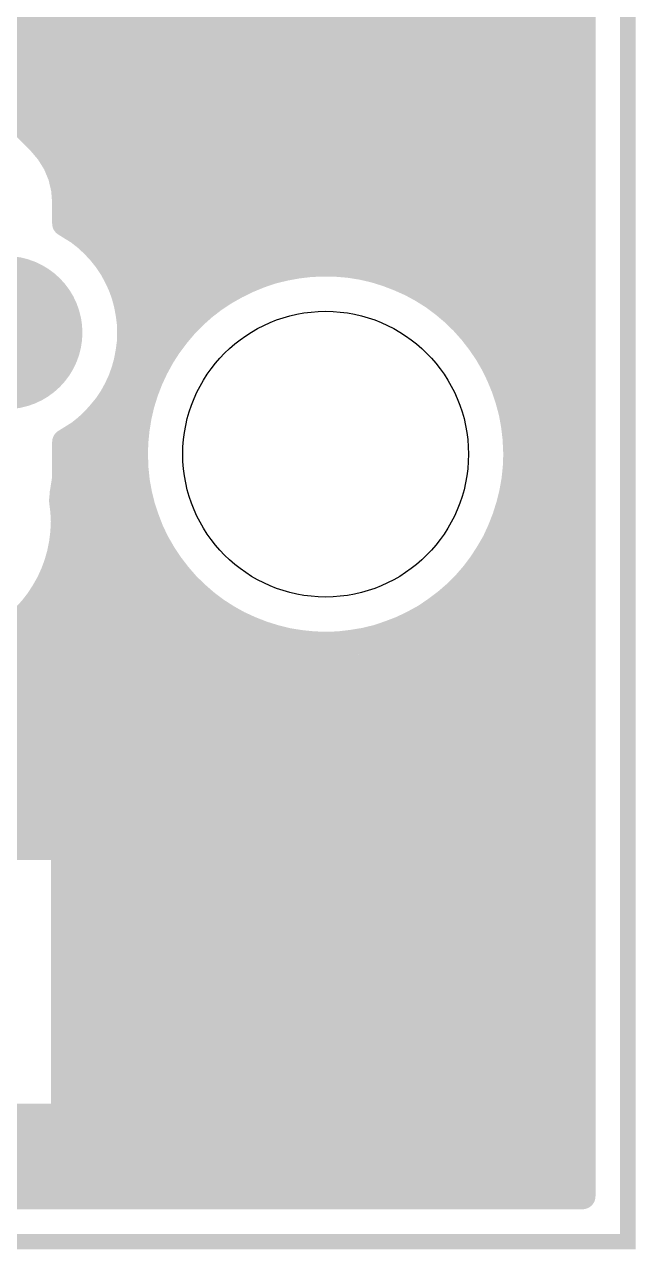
# Model space of a CAD drawing. Extents: x 0 to 2.03, y 0 to 1.72.
# Drawn here: x 1.7925 to 2.0278, y -0.003 to 0.4686 of the extents above; entities that cross this region are included whole.
import ezdxf

# ---------------------------------------------------------------- set-up
doc = ezdxf.new("R2010")
doc.units = 0
for name, color, linetype in [('Board_Outline', 17, 'CONTINUOUS'), ('Drill_Top', 9, 'CONTINUOUS'), ('Top', 5, 'CONTINUOUS')]:
    doc.layers.add(name, color=color, linetype=linetype)

msp = doc.modelspace()

# ---------------------------------------------------------------- linework, layer by layer
at = {"layer": 'Board_Outline', "linetype": 'CONTINUOUS', "const_width": 0.006}
msp.add_lwpolyline([(0.6312, 0.5874), (2.0248, 0.5874), (2.0248, 0), (0, 0), (0, 1.7186), (0.6312, 1.7186), (0.6312, 0.5874)], dxfattribs=at)
at = {"layer": 'Drill_Top'}
msp.add_circle((1.9085, 0.3032), 0.055, dxfattribs=at)
at = {"layer": 'Top', "linetype": 'CONTINUOUS', "const_width": 0.01}
for points in [[(2.0074, 0.0175), (2.0074, 0.57)], [(1.4542, 0.4676), (2.0064, 0.4676)], [(1.757, 0.4578), (2.0064, 0.4578)], [(1.7737, 0.4483), (1.7984, 0.4236)], [(1.7751, 0.4479), (2.0064, 0.4479)], [(1.7849, 0.438), (2.0064, 0.438)], [(1.7948, 0.4282), (2.0064, 0.4282)], [(1.7984, 0.4236), (1.8018, 0.4196)], [(1.8018, 0.4196), (1.8046, 0.4151)], [(1.8037, 0.4183), (2.0064, 0.4183)], [(1.8046, 0.4151), (1.8066, 0.4103)], [(1.8066, 0.4103), (1.8078, 0.4052)], [(1.8081, 0.4084), (2.0064, 0.4084)], [(1.8078, 0.4052), (1.8082, 0.4)], [(1.8082, 0.4), (1.8082, 0.3996)], [(1.8082, 0.3996), (1.8082, 0.392)], [(1.8092, 0.3986), (2.0064, 0.3986)], [(1.8082, 0.392), (1.8135, 0.3887)], [(1.8135, 0.3887), (1.8164, 0.3864)], [(1.8145, 0.3887), (2.0064, 0.3887)], [(1.8164, 0.3864), (1.8192, 0.3838)], [(1.8192, 0.3838), (1.8217, 0.3811)], [(1.8217, 0.3811), (1.8241, 0.3781)], [(1.8241, 0.3781), (1.8262, 0.375)], [(1.8245, 0.3788), (2.0064, 0.3788)], [(1.8262, 0.375), (1.828, 0.3717)], [(1.8831, 0.3721), (1.8878, 0.3737)], [(1.8878, 0.3737), (1.8927, 0.3749)], [(1.8927, 0.3749), (1.8976, 0.3758)], [(1.8976, 0.3758), (1.9026, 0.3764)], [(1.9026, 0.3764), (1.9076, 0.3766)], [(1.9076, 0.3766), (1.9126, 0.3765)], [(1.9126, 0.3765), (1.9175, 0.3761)], [(1.9175, 0.3761), (1.9225, 0.3753)], [(1.9225, 0.3753), (1.9273, 0.3742)], [(1.9273, 0.3742), (1.9321, 0.3727)], [(1.9321, 0.3727), (1.9368, 0.3709)], [(1.828, 0.3717), (1.8296, 0.3683)], [(1.8296, 0.3683), (1.8309, 0.3648)], [(1.8303, 0.369), (1.8748, 0.369)], [(1.8696, 0.3655), (1.874, 0.368)], [(1.874, 0.368), (1.8785, 0.3702)], [(1.8785, 0.3702), (1.8831, 0.3721)], [(1.9368, 0.3709), (1.9413, 0.3689)], [(1.9413, 0.3689), (1.9457, 0.3665)], [(1.9421, 0.369), (2.0064, 0.369)], [(1.8309, 0.3648), (1.8319, 0.3611)], [(1.8655, 0.3628), (1.8696, 0.3655)], [(1.9457, 0.3665), (1.95, 0.3638)], [(1.95, 0.3638), (1.954, 0.3608)], [(1.8319, 0.3611), (1.8326, 0.3575)], [(1.8333, 0.3591), (1.8598, 0.3591)], [(1.8578, 0.3564), (1.8615, 0.3597)], [(1.8615, 0.3597), (1.8655, 0.3628)], [(1.954, 0.3608), (1.9578, 0.3576)], [(1.9571, 0.3591), (2.0064, 0.3591)], [(1.8326, 0.3575), (1.8331, 0.3537)], [(1.8331, 0.3537), (1.8332, 0.35)], [(1.8543, 0.3528), (1.8578, 0.3564)], [(1.9578, 0.3576), (1.9614, 0.3541)], [(1.9614, 0.3541), (1.9647, 0.3504)], [(1.8332, 0.35), (1.8331, 0.3462)], [(1.8342, 0.3492), (1.8502, 0.3492)], [(1.8481, 0.345), (1.8511, 0.349)], [(1.8511, 0.349), (1.8543, 0.3528)], [(1.9647, 0.3504), (1.9678, 0.3464)], [(1.9667, 0.3492), (2.0064, 0.3492)], [(1.8331, 0.3462), (1.8326, 0.3425)], [(1.8454, 0.3408), (1.8481, 0.345)], [(1.9678, 0.3464), (1.9706, 0.3423)], [(1.8326, 0.3425), (1.8319, 0.3388)], [(1.833, 0.3393), (1.8435, 0.3393)], [(1.843, 0.3364), (1.8454, 0.3408)], [(1.9706, 0.3423), (1.9731, 0.338)], [(1.9734, 0.3393), (2.0064, 0.3393)], [(1.8309, 0.3352), (1.8296, 0.3316)], [(1.8319, 0.3388), (1.8309, 0.3352)], [(1.8409, 0.3319), (1.843, 0.3364)], [(1.9731, 0.338), (1.9753, 0.3335)], [(1.8296, 0.3316), (1.828, 0.3282)], [(1.8391, 0.3272), (1.8409, 0.3319)], [(1.9753, 0.3335), (1.9772, 0.3289)], [(1.828, 0.3282), (1.8262, 0.3249)], [(1.8296, 0.3295), (1.8389, 0.3295)], [(1.8376, 0.3224), (1.8391, 0.3272)], [(1.9772, 0.3289), (1.9788, 0.3241)], [(1.978, 0.3295), (2.0064, 0.3295)], [(1.8241, 0.3218), (1.8217, 0.3189)], [(1.8262, 0.3249), (1.8241, 0.3218)], [(1.8365, 0.3176), (1.8376, 0.3224)], [(1.9788, 0.3241), (1.9801, 0.3193)], [(1.8192, 0.3161), (1.8164, 0.3135)], [(1.8217, 0.3189), (1.8192, 0.3161)], [(1.8234, 0.3196), (1.8359, 0.3196)], [(1.8357, 0.3126), (1.8365, 0.3176)], [(1.9801, 0.3193), (1.981, 0.3144)], [(1.981, 0.3196), (2.0064, 0.3196)], [(1.8135, 0.3112), (1.8082, 0.3079)], [(1.8164, 0.3135), (1.8135, 0.3112)], [(1.8352, 0.3076), (1.8357, 0.3126)], [(1.981, 0.3144), (1.9816, 0.3094)], [(1.8082, 0.3079), (1.8081, 0.2935)], [(1.8123, 0.3097), (1.8343, 0.3097)], [(1.8351, 0.3026), (1.8352, 0.3076)], [(1.9816, 0.3094), (1.9819, 0.3032)], [(1.9826, 0.3097), (2.0064, 0.3097)], [(1.8353, 0.2976), (1.8351, 0.3026)], [(1.9819, 0.3032), (1.9817, 0.2982)], [(1.8092, 0.2999), (1.8341, 0.2999)], [(1.8358, 0.2927), (1.8353, 0.2976)], [(1.9817, 0.2982), (1.9812, 0.2933)], [(1.9828, 0.2999), (2.0064, 0.2999)], [(1.8081, 0.2935), (1.8073, 0.2884)], [(1.8367, 0.2878), (1.8358, 0.2927)], [(1.9812, 0.2933), (1.9803, 0.2883)], [(1.8073, 0.2884), (1.807, 0.2853)], [(1.8073, 0.2884), (1.8072, 0.288)], [(1.8072, 0.288), (1.8073, 0.2884)], [(1.8073, 0.2884), (1.8072, 0.288)], [(1.8072, 0.288), (1.8073, 0.2884)], [(1.8073, 0.2884), (1.8072, 0.288)], [(1.8072, 0.288), (1.8073, 0.2884)], [(1.8086, 0.29), (1.8352, 0.29)], [(1.8379, 0.2829), (1.8367, 0.2878)], [(1.9803, 0.2883), (1.9791, 0.2835)], [(1.9816, 0.29), (2.0064, 0.29)], [(1.807, 0.2853), (1.8075, 0.2812)], [(1.8395, 0.2782), (1.8379, 0.2829)], [(1.9791, 0.2835), (1.9776, 0.2787)], [(1.8075, 0.2812), (1.8077, 0.2772)], [(1.8086, 0.2801), (1.8378, 0.2801)], [(1.8413, 0.2735), (1.8395, 0.2782)], [(1.9776, 0.2787), (1.9758, 0.2741)], [(1.9791, 0.2801), (2.0064, 0.2801)], [(1.8077, 0.2772), (1.8075, 0.2731)], [(1.8435, 0.269), (1.8413, 0.2735)], [(1.9758, 0.2741), (1.9737, 0.2695)], [(1.807, 0.269), (1.8062, 0.265)], [(1.8075, 0.2731), (1.807, 0.269)], [(1.8082, 0.2703), (1.8419, 0.2703)], [(1.846, 0.2647), (1.8435, 0.269)], [(1.9737, 0.2695), (1.9712, 0.2652)], [(1.975, 0.2703), (2.0064, 0.2703)], [(1.8062, 0.265), (1.8051, 0.2611)], [(1.8488, 0.2605), (1.846, 0.2647)], [(1.9712, 0.2652), (1.9685, 0.261)], [(1.8051, 0.2611), (1.8037, 0.2573)], [(1.8059, 0.2604), (1.8478, 0.2604)], [(1.8518, 0.2566), (1.8488, 0.2605)], [(1.9685, 0.261), (1.9655, 0.257)], [(1.969, 0.2604), (2.0064, 0.2604)], [(1.8037, 0.2573), (1.802, 0.2536)], [(1.8551, 0.2528), (1.8518, 0.2566)], [(1.9655, 0.257), (1.9622, 0.2532)], [(1.8, 0.2501), (1.7978, 0.2467)], [(1.802, 0.2536), (1.8, 0.2501)], [(1.8013, 0.2505), (1.8564, 0.2505)], [(1.8587, 0.2493), (1.8551, 0.2528)], [(1.9587, 0.2497), (1.9549, 0.2464)], [(1.9622, 0.2532), (1.9587, 0.2497)], [(1.9605, 0.2505), (2.0064, 0.2505)], [(1.7978, 0.2467), (1.7953, 0.2435)], [(1.8625, 0.246), (1.8587, 0.2493)], [(1.8665, 0.243), (1.8625, 0.246)], [(1.9549, 0.2464), (1.9509, 0.2434)], [(1.7925, 0.2405), (1.7895, 0.2377)], [(1.7953, 0.2435), (1.7925, 0.2405)], [(1.7937, 0.2407), (1.8691, 0.2407)], [(1.8707, 0.2403), (1.8665, 0.243)], [(1.875, 0.2379), (1.8707, 0.2403)], [(1.9468, 0.2406), (1.9424, 0.2382)], [(1.9509, 0.2434), (1.9468, 0.2406)], [(1.9478, 0.2407), (2.0064, 0.2407)], [(1.7895, 0.2377), (1.7863, 0.2352)], [(1.8796, 0.2358), (1.875, 0.2379)], [(1.8842, 0.234), (1.8796, 0.2358)], [(1.9379, 0.236), (1.9332, 0.2342)], [(1.9424, 0.2382), (1.9379, 0.236)], [(1.889, 0.2325), (1.8842, 0.234)], [(1.8938, 0.2313), (1.889, 0.2325)], [(1.8988, 0.2305), (1.8938, 0.2313)], [(1.9236, 0.2314), (1.9187, 0.2306)], [(1.9285, 0.2326), (1.9236, 0.2314)], [(1.9332, 0.2342), (1.9285, 0.2326)], [(1.7801, 0.2308), (1.8957, 0.2308)], [(1.9037, 0.23), (1.8988, 0.2305)], [(1.9087, 0.2298), (1.9037, 0.23)], [(1.9137, 0.23), (1.9087, 0.2298)], [(1.9187, 0.2306), (1.9137, 0.23)], [(1.9213, 0.2308), (2.0064, 0.2308)], [(0.2906, 0.2209), (2.0064, 0.2209)], [(0.2906, 0.2111), (2.0064, 0.2111)], [(0.2906, 0.2012), (2.0064, 0.2012)], [(1.7112, 0.1913), (2.0064, 0.1913)], [(1.7226, 0.1814), (2.0064, 0.1814)], [(1.7324, 0.1716), (2.0064, 0.1716)], [(1.7423, 0.1617), (2.0064, 0.1617)], [(1.7512, 0.1519), (1.8077, 0.1519)], [(1.8077, 0.1519), (1.8077, 0.0481)], [(1.8087, 0.1518), (2.0064, 0.1518)], [(1.8087, 0.142), (2.0064, 0.142)], [(1.8087, 0.1321), (2.0064, 0.1321)], [(1.8087, 0.1222), (2.0064, 0.1222)], [(1.8087, 0.1124), (2.0064, 0.1124)], [(1.8087, 0.1025), (2.0064, 0.1025)], [(1.8087, 0.0926), (2.0064, 0.0926)], [(1.8087, 0.0828), (2.0064, 0.0828)], [(1.8087, 0.0729), (2.0064, 0.0729)], [(1.8087, 0.063), (2.0064, 0.063)], [(1.8087, 0.0532), (2.0064, 0.0532)], [(1.8077, 0.0481), (1.704, 0.0481)], [(0.0184, 0.0433), (2.0064, 0.0433)], [(0.0184, 0.0334), (2.0064, 0.0334)], [(0.0184, 0.0235), (2.0064, 0.0235)], [(0.0174, 0.0175), (2.0074, 0.0175)]]:
    msp.add_lwpolyline(points, dxfattribs=at)
at = {"layer": 'Top', "linetype": 'CONTINUOUS'}
for points, const_width in [([(1.7959, 0.4236, 1), (1.8009, 0.4236, 1), (1.7959, 0.4236, 1)], 0.005), ([(1.7959, 0.4236, 1), (1.8009, 0.4236, 1), (1.7959, 0.4236, 1)], 0.005), ([(1.7993, 0.4196, 1), (1.8043, 0.4196, 1), (1.7993, 0.4196, 1)], 0.005), ([(1.7993, 0.4196, 1), (1.8043, 0.4196, 1), (1.7993, 0.4196, 1)], 0.005), ([(1.8021, 0.4151, 1), (1.8071, 0.4151, 1), (1.8021, 0.4151, 1)], 0.005), ([(1.8021, 0.4151, 1), (1.8071, 0.4151, 1), (1.8021, 0.4151, 1)], 0.005), ([(1.8041, 0.4103, 1), (1.8091, 0.4103, 1), (1.8041, 0.4103, 1)], 0.005), ([(1.8041, 0.4103, 1), (1.8091, 0.4103, 1), (1.8041, 0.4103, 1)], 0.005), ([(1.8053, 0.4052, 1), (1.8103, 0.4052, 1), (1.8053, 0.4052, 1)], 0.005), ([(1.8053, 0.4052, 1), (1.8103, 0.4052, 1), (1.8053, 0.4052, 1)], 0.005), ([(1.8057, 0.4, 1), (1.8107, 0.4, 1), (1.8057, 0.4, 1)], 0.005), ([(1.8057, 0.4, 1), (1.8107, 0.4, 1), (1.8057, 0.4, 1)], 0.005), ([(1.8057, 0.3996, 1), (1.8107, 0.3996, 1), (1.8057, 0.3996, 1)], 0.005), ([(1.8057, 0.3996, 1), (1.8107, 0.3996, 1), (1.8057, 0.3996, 1)], 0.005), ([(1.8057, 0.392, 1), (1.8107, 0.392, 1), (1.8057, 0.392, 1)], 0.005), ([(1.8057, 0.392, 1), (1.8107, 0.392, 1), (1.8057, 0.392, 1)], 0.005), ([(1.811, 0.3887, 1), (1.816, 0.3887, 1), (1.811, 0.3887, 1)], 0.005), ([(1.811, 0.3887, 1), (1.816, 0.3887, 1), (1.811, 0.3887, 1)], 0.005), ([(1.8139, 0.3864, 1), (1.8189, 0.3864, 1), (1.8139, 0.3864, 1)], 0.005), ([(1.8139, 0.3864, 1), (1.8189, 0.3864, 1), (1.8139, 0.3864, 1)], 0.005), ([(1.8167, 0.3838, 1), (1.8217, 0.3838, 1), (1.8167, 0.3838, 1)], 0.005), ([(1.8167, 0.3838, 1), (1.8217, 0.3838, 1), (1.8167, 0.3838, 1)], 0.005), ([(1.8192, 0.3811, 1), (1.8242, 0.3811, 1), (1.8192, 0.3811, 1)], 0.005), ([(1.8192, 0.3811, 1), (1.8242, 0.3811, 1), (1.8192, 0.3811, 1)], 0.005), ([(1.8216, 0.3781, 1), (1.8266, 0.3781, 1), (1.8216, 0.3781, 1)], 0.005), ([(1.8216, 0.3781, 1), (1.8266, 0.3781, 1), (1.8216, 0.3781, 1)], 0.005), ([(1.7791, 0.35, 1), (1.7496, 0.35, 1), (1.7791, 0.35, 1)], 0.0295), ([(1.8001, 0.35, 1), (1.7706, 0.35, 1), (1.8001, 0.35, 1)], 0.0295), ([(1.8237, 0.375, 1), (1.8287, 0.375, 1), (1.8237, 0.375, 1)], 0.005), ([(1.8237, 0.375, 1), (1.8287, 0.375, 1), (1.8237, 0.375, 1)], 0.005), ([(1.8853, 0.3737, 1), (1.8903, 0.3737, 1), (1.8853, 0.3737, 1)], 0.005), ([(1.8853, 0.3737, 1), (1.8903, 0.3737, 1), (1.8853, 0.3737, 1)], 0.005), ([(1.8902, 0.3749, 1), (1.8952, 0.3749, 1), (1.8902, 0.3749, 1)], 0.005), ([(1.8902, 0.3749, 1), (1.8952, 0.3749, 1), (1.8902, 0.3749, 1)], 0.005), ([(1.8951, 0.3758, 1), (1.9001, 0.3758, 1), (1.8951, 0.3758, 1)], 0.005), ([(1.8951, 0.3758, 1), (1.9001, 0.3758, 1), (1.8951, 0.3758, 1)], 0.005), ([(1.9001, 0.3764, 1), (1.9051, 0.3764, 1), (1.9001, 0.3764, 1)], 0.005), ([(1.9001, 0.3764, 1), (1.9051, 0.3764, 1), (1.9001, 0.3764, 1)], 0.005), ([(1.9051, 0.3766, 1), (1.9101, 0.3766, 1), (1.9051, 0.3766, 1)], 0.005), ([(1.9051, 0.3766, 1), (1.9101, 0.3766, 1), (1.9051, 0.3766, 1)], 0.005), ([(1.9101, 0.3765, 1), (1.9151, 0.3765, 1), (1.9101, 0.3765, 1)], 0.005), ([(1.9101, 0.3765, 1), (1.9151, 0.3765, 1), (1.9101, 0.3765, 1)], 0.005), ([(1.915, 0.3761, 1), (1.92, 0.3761, 1), (1.915, 0.3761, 1)], 0.005), ([(1.915, 0.3761, 1), (1.92, 0.3761, 1), (1.915, 0.3761, 1)], 0.005), ([(1.92, 0.3753, 1), (1.925, 0.3753, 1), (1.92, 0.3753, 1)], 0.005), ([(1.92, 0.3753, 1), (1.925, 0.3753, 1), (1.92, 0.3753, 1)], 0.005), ([(1.9248, 0.3742, 1), (1.9298, 0.3742, 1), (1.9248, 0.3742, 1)], 0.005), ([(1.9248, 0.3742, 1), (1.9298, 0.3742, 1), (1.9248, 0.3742, 1)], 0.005), ([(1.9296, 0.3727, 1), (1.9346, 0.3727, 1), (1.9296, 0.3727, 1)], 0.005), ([(1.9296, 0.3727, 1), (1.9346, 0.3727, 1), (1.9296, 0.3727, 1)], 0.005), ([(1.8255, 0.3717, 1), (1.8305, 0.3717, 1), (1.8255, 0.3717, 1)], 0.005), ([(1.8255, 0.3717, 1), (1.8305, 0.3717, 1), (1.8255, 0.3717, 1)], 0.005), ([(1.8271, 0.3683, 1), (1.8321, 0.3683, 1), (1.8271, 0.3683, 1)], 0.005), ([(1.8271, 0.3683, 1), (1.8321, 0.3683, 1), (1.8271, 0.3683, 1)], 0.005), ([(1.8715, 0.368, 1), (1.8765, 0.368, 1), (1.8715, 0.368, 1)], 0.005), ([(1.8715, 0.368, 1), (1.8765, 0.368, 1), (1.8715, 0.368, 1)], 0.005), ([(1.876, 0.3702, 1), (1.881, 0.3702, 1), (1.876, 0.3702, 1)], 0.005), ([(1.876, 0.3702, 1), (1.881, 0.3702, 1), (1.876, 0.3702, 1)], 0.005), ([(1.8806, 0.3721, 1), (1.8856, 0.3721, 1), (1.8806, 0.3721, 1)], 0.005), ([(1.8806, 0.3721, 1), (1.8856, 0.3721, 1), (1.8806, 0.3721, 1)], 0.005), ([(1.9343, 0.3709, 1), (1.9393, 0.3709, 1), (1.9343, 0.3709, 1)], 0.005), ([(1.9343, 0.3709, 1), (1.9393, 0.3709, 1), (1.9343, 0.3709, 1)], 0.005), ([(1.9388, 0.3689, 1), (1.9438, 0.3689, 1), (1.9388, 0.3689, 1)], 0.005), ([(1.9388, 0.3689, 1), (1.9438, 0.3689, 1), (1.9388, 0.3689, 1)], 0.005), ([(1.8284, 0.3648, 1), (1.8334, 0.3648, 1), (1.8284, 0.3648, 1)], 0.005), ([(1.8284, 0.3648, 1), (1.8334, 0.3648, 1), (1.8284, 0.3648, 1)], 0.005), ([(1.8671, 0.3655, 1), (1.8721, 0.3655, 1), (1.8671, 0.3655, 1)], 0.005), ([(1.8671, 0.3655, 1), (1.8721, 0.3655, 1), (1.8671, 0.3655, 1)], 0.005), ([(1.9432, 0.3665, 1), (1.9482, 0.3665, 1), (1.9432, 0.3665, 1)], 0.005), ([(1.9432, 0.3665, 1), (1.9482, 0.3665, 1), (1.9432, 0.3665, 1)], 0.005), ([(1.9475, 0.3638, 1), (1.9525, 0.3638, 1), (1.9475, 0.3638, 1)], 0.005), ([(1.9475, 0.3638, 1), (1.9525, 0.3638, 1), (1.9475, 0.3638, 1)], 0.005), ([(1.8294, 0.3611, 1), (1.8344, 0.3611, 1), (1.8294, 0.3611, 1)], 0.005), ([(1.8294, 0.3611, 1), (1.8344, 0.3611, 1), (1.8294, 0.3611, 1)], 0.005), ([(1.859, 0.3597, 1), (1.864, 0.3597, 1), (1.859, 0.3597, 1)], 0.005), ([(1.859, 0.3597, 1), (1.864, 0.3597, 1), (1.859, 0.3597, 1)], 0.005), ([(1.863, 0.3628, 1), (1.868, 0.3628, 1), (1.863, 0.3628, 1)], 0.005), ([(1.863, 0.3628, 1), (1.868, 0.3628, 1), (1.863, 0.3628, 1)], 0.005), ([(1.9515, 0.3608, 1), (1.9565, 0.3608, 1), (1.9515, 0.3608, 1)], 0.005), ([(1.9515, 0.3608, 1), (1.9565, 0.3608, 1), (1.9515, 0.3608, 1)], 0.005), ([(1.8301, 0.3575, 1), (1.8351, 0.3575, 1), (1.8301, 0.3575, 1)], 0.005), ([(1.8301, 0.3575, 1), (1.8351, 0.3575, 1), (1.8301, 0.3575, 1)], 0.005), ([(1.8306, 0.3537, 1), (1.8356, 0.3537, 1), (1.8306, 0.3537, 1)], 0.005), ([(1.8306, 0.3537, 1), (1.8356, 0.3537, 1), (1.8306, 0.3537, 1)], 0.005), ([(1.8553, 0.3564, 1), (1.8603, 0.3564, 1), (1.8553, 0.3564, 1)], 0.005), ([(1.8553, 0.3564, 1), (1.8603, 0.3564, 1), (1.8553, 0.3564, 1)], 0.005), ([(1.9553, 0.3576, 1), (1.9603, 0.3576, 1), (1.9553, 0.3576, 1)], 0.005), ([(1.9553, 0.3576, 1), (1.9603, 0.3576, 1), (1.9553, 0.3576, 1)], 0.005), ([(1.9589, 0.3541, 1), (1.9639, 0.3541, 1), (1.9589, 0.3541, 1)], 0.005), ([(1.9589, 0.3541, 1), (1.9639, 0.3541, 1), (1.9589, 0.3541, 1)], 0.005), ([(1.8307, 0.35, 1), (1.8357, 0.35, 1), (1.8307, 0.35, 1)], 0.005), ([(1.8307, 0.35, 1), (1.8357, 0.35, 1), (1.8307, 0.35, 1)], 0.005), ([(1.8486, 0.349, 1), (1.8536, 0.349, 1), (1.8486, 0.349, 1)], 0.005), ([(1.8486, 0.349, 1), (1.8536, 0.349, 1), (1.8486, 0.349, 1)], 0.005), ([(1.8518, 0.3528, 1), (1.8568, 0.3528, 1), (1.8518, 0.3528, 1)], 0.005), ([(1.8518, 0.3528, 1), (1.8568, 0.3528, 1), (1.8518, 0.3528, 1)], 0.005), ([(1.9622, 0.3504, 1), (1.9672, 0.3504, 1), (1.9622, 0.3504, 1)], 0.005), ([(1.9622, 0.3504, 1), (1.9672, 0.3504, 1), (1.9622, 0.3504, 1)], 0.005), ([(1.8306, 0.3462, 1), (1.8356, 0.3462, 1), (1.8306, 0.3462, 1)], 0.005), ([(1.8306, 0.3462, 1), (1.8356, 0.3462, 1), (1.8306, 0.3462, 1)], 0.005), ([(1.8456, 0.345, 1), (1.8506, 0.345, 1), (1.8456, 0.345, 1)], 0.005), ([(1.8456, 0.345, 1), (1.8506, 0.345, 1), (1.8456, 0.345, 1)], 0.005), ([(1.9653, 0.3464, 1), (1.9703, 0.3464, 1), (1.9653, 0.3464, 1)], 0.005), ([(1.9653, 0.3464, 1), (1.9703, 0.3464, 1), (1.9653, 0.3464, 1)], 0.005), ([(1.8301, 0.3425, 1), (1.8351, 0.3425, 1), (1.8301, 0.3425, 1)], 0.005), ([(1.8301, 0.3425, 1), (1.8351, 0.3425, 1), (1.8301, 0.3425, 1)], 0.005), ([(1.8429, 0.3408, 1), (1.8479, 0.3408, 1), (1.8429, 0.3408, 1)], 0.005), ([(1.8429, 0.3408, 1), (1.8479, 0.3408, 1), (1.8429, 0.3408, 1)], 0.005), ([(1.9681, 0.3423, 1), (1.9731, 0.3423, 1), (1.9681, 0.3423, 1)], 0.005), ([(1.9681, 0.3423, 1), (1.9731, 0.3423, 1), (1.9681, 0.3423, 1)], 0.005), ([(1.8284, 0.3352, 1), (1.8334, 0.3352, 1), (1.8284, 0.3352, 1)], 0.005), ([(1.8284, 0.3352, 1), (1.8334, 0.3352, 1), (1.8284, 0.3352, 1)], 0.005), ([(1.8294, 0.3388, 1), (1.8344, 0.3388, 1), (1.8294, 0.3388, 1)], 0.005), ([(1.8294, 0.3388, 1), (1.8344, 0.3388, 1), (1.8294, 0.3388, 1)], 0.005), ([(1.8405, 0.3364, 1), (1.8455, 0.3364, 1), (1.8405, 0.3364, 1)], 0.005), ([(1.8405, 0.3364, 1), (1.8455, 0.3364, 1), (1.8405, 0.3364, 1)], 0.005), ([(1.9706, 0.338, 1), (1.9756, 0.338, 1), (1.9706, 0.338, 1)], 0.005), ([(1.9706, 0.338, 1), (1.9756, 0.338, 1), (1.9706, 0.338, 1)], 0.005), ([(1.8271, 0.3316, 1), (1.8321, 0.3316, 1), (1.8271, 0.3316, 1)], 0.005), ([(1.8271, 0.3316, 1), (1.8321, 0.3316, 1), (1.8271, 0.3316, 1)], 0.005), ([(1.8384, 0.3319, 1), (1.8434, 0.3319, 1), (1.8384, 0.3319, 1)], 0.005), ([(1.8384, 0.3319, 1), (1.8434, 0.3319, 1), (1.8384, 0.3319, 1)], 0.005), ([(1.9728, 0.3335, 1), (1.9778, 0.3335, 1), (1.9728, 0.3335, 1)], 0.005), ([(1.9728, 0.3335, 1), (1.9778, 0.3335, 1), (1.9728, 0.3335, 1)], 0.005), ([(1.8255, 0.3282, 1), (1.8305, 0.3282, 1), (1.8255, 0.3282, 1)], 0.005), ([(1.8255, 0.3282, 1), (1.8305, 0.3282, 1), (1.8255, 0.3282, 1)], 0.005), ([(1.8366, 0.3272, 1), (1.8416, 0.3272, 1), (1.8366, 0.3272, 1)], 0.005), ([(1.8366, 0.3272, 1), (1.8416, 0.3272, 1), (1.8366, 0.3272, 1)], 0.005), ([(1.9747, 0.3289, 1), (1.9797, 0.3289, 1), (1.9747, 0.3289, 1)], 0.005), ([(1.9747, 0.3289, 1), (1.9797, 0.3289, 1), (1.9747, 0.3289, 1)], 0.005), ([(1.8216, 0.3218, 1), (1.8266, 0.3218, 1), (1.8216, 0.3218, 1)], 0.005), ([(1.8216, 0.3218, 1), (1.8266, 0.3218, 1), (1.8216, 0.3218, 1)], 0.005), ([(1.8237, 0.3249, 1), (1.8287, 0.3249, 1), (1.8237, 0.3249, 1)], 0.005), ([(1.8237, 0.3249, 1), (1.8287, 0.3249, 1), (1.8237, 0.3249, 1)], 0.005), ([(1.8351, 0.3224, 1), (1.8401, 0.3224, 1), (1.8351, 0.3224, 1)], 0.005), ([(1.8351, 0.3224, 1), (1.8401, 0.3224, 1), (1.8351, 0.3224, 1)], 0.005), ([(1.9763, 0.3241, 1), (1.9813, 0.3241, 1), (1.9763, 0.3241, 1)], 0.005), ([(1.9763, 0.3241, 1), (1.9813, 0.3241, 1), (1.9763, 0.3241, 1)], 0.005), ([(1.8167, 0.3161, 1), (1.8217, 0.3161, 1), (1.8167, 0.3161, 1)], 0.005), ([(1.8167, 0.3161, 1), (1.8217, 0.3161, 1), (1.8167, 0.3161, 1)], 0.005), ([(1.8192, 0.3189, 1), (1.8242, 0.3189, 1), (1.8192, 0.3189, 1)], 0.005), ([(1.8192, 0.3189, 1), (1.8242, 0.3189, 1), (1.8192, 0.3189, 1)], 0.005), ([(1.834, 0.3176, 1), (1.839, 0.3176, 1), (1.834, 0.3176, 1)], 0.005), ([(1.834, 0.3176, 1), (1.839, 0.3176, 1), (1.834, 0.3176, 1)], 0.005), ([(1.9776, 0.3193, 1), (1.9826, 0.3193, 1), (1.9776, 0.3193, 1)], 0.005), ([(1.9776, 0.3193, 1), (1.9826, 0.3193, 1), (1.9776, 0.3193, 1)], 0.005), ([(1.811, 0.3112, 1), (1.816, 0.3112, 1), (1.811, 0.3112, 1)], 0.005), ([(1.811, 0.3112, 1), (1.816, 0.3112, 1), (1.811, 0.3112, 1)], 0.005), ([(1.8139, 0.3135, 1), (1.8189, 0.3135, 1), (1.8139, 0.3135, 1)], 0.005), ([(1.8139, 0.3135, 1), (1.8189, 0.3135, 1), (1.8139, 0.3135, 1)], 0.005), ([(1.8332, 0.3126, 1), (1.8382, 0.3126, 1), (1.8332, 0.3126, 1)], 0.005), ([(1.8332, 0.3126, 1), (1.8382, 0.3126, 1), (1.8332, 0.3126, 1)], 0.005), ([(1.9785, 0.3144, 1), (1.9835, 0.3144, 1), (1.9785, 0.3144, 1)], 0.005), ([(1.9785, 0.3144, 1), (1.9835, 0.3144, 1), (1.9785, 0.3144, 1)], 0.005), ([(1.8057, 0.3079, 1), (1.8107, 0.3079, 1), (1.8057, 0.3079, 1)], 0.005), ([(1.8057, 0.3079, 1), (1.8107, 0.3079, 1), (1.8057, 0.3079, 1)], 0.005), ([(1.8327, 0.3076, 1), (1.8377, 0.3076, 1), (1.8327, 0.3076, 1)], 0.005), ([(1.8327, 0.3076, 1), (1.8377, 0.3076, 1), (1.8327, 0.3076, 1)], 0.005), ([(1.9791, 0.3094, 1), (1.9841, 0.3094, 1), (1.9791, 0.3094, 1)], 0.005), ([(1.9791, 0.3094, 1), (1.9841, 0.3094, 1), (1.9791, 0.3094, 1)], 0.005), ([(1.8326, 0.3026, 1), (1.8376, 0.3026, 1), (1.8326, 0.3026, 1)], 0.005), ([(1.8326, 0.3026, 1), (1.8376, 0.3026, 1), (1.8326, 0.3026, 1)], 0.005), ([(1.9794, 0.3032, 1), (1.9844, 0.3032, 1), (1.9794, 0.3032, 1)], 0.005), ([(1.9794, 0.3032, 1), (1.9844, 0.3032, 1), (1.9794, 0.3032, 1)], 0.005), ([(1.8328, 0.2976, 1), (1.8378, 0.2976, 1), (1.8328, 0.2976, 1)], 0.005), ([(1.8328, 0.2976, 1), (1.8378, 0.2976, 1), (1.8328, 0.2976, 1)], 0.005), ([(1.9792, 0.2982, 1), (1.9842, 0.2982, 1), (1.9792, 0.2982, 1)], 0.005), ([(1.9792, 0.2982, 1), (1.9842, 0.2982, 1), (1.9792, 0.2982, 1)], 0.005), ([(1.8056, 0.2935, 1), (1.8106, 0.2935, 1), (1.8056, 0.2935, 1)], 0.005), ([(1.8056, 0.2935, 1), (1.8106, 0.2935, 1), (1.8056, 0.2935, 1)], 0.005), ([(1.8333, 0.2927, 1), (1.8383, 0.2927, 1), (1.8333, 0.2927, 1)], 0.005), ([(1.8333, 0.2927, 1), (1.8383, 0.2927, 1), (1.8333, 0.2927, 1)], 0.005), ([(1.9787, 0.2933, 1), (1.9837, 0.2933, 1), (1.9787, 0.2933, 1)], 0.005), ([(1.9787, 0.2933, 1), (1.9837, 0.2933, 1), (1.9787, 0.2933, 1)], 0.005), ([(1.8047, 0.288, 1), (1.8097, 0.288, 1), (1.8047, 0.288, 1)], 0.005), ([(1.8047, 0.288, 1), (1.8097, 0.288, 1), (1.8047, 0.288, 1)], 0.005), ([(1.8047, 0.288, 1), (1.8097, 0.288, 1), (1.8047, 0.288, 1)], 0.005), ([(1.8047, 0.288, 1), (1.8097, 0.288, 1), (1.8047, 0.288, 1)], 0.005), ([(1.8047, 0.288, 1), (1.8097, 0.288, 1), (1.8047, 0.288, 1)], 0.005), ([(1.8047, 0.288, 1), (1.8097, 0.288, 1), (1.8047, 0.288, 1)], 0.005), ([(1.8048, 0.2884, 1), (1.8098, 0.2884, 1), (1.8048, 0.2884, 1)], 0.005), ([(1.8048, 0.2884, 1), (1.8098, 0.2884, 1), (1.8048, 0.2884, 1)], 0.005), ([(1.8048, 0.2884, 1), (1.8098, 0.2884, 1), (1.8048, 0.2884, 1)], 0.005), ([(1.8048, 0.2884, 1), (1.8098, 0.2884, 1), (1.8048, 0.2884, 1)], 0.005), ([(1.8048, 0.2884, 1), (1.8098, 0.2884, 1), (1.8048, 0.2884, 1)], 0.005), ([(1.8048, 0.2884, 1), (1.8098, 0.2884, 1), (1.8048, 0.2884, 1)], 0.005), ([(1.8048, 0.2884, 1), (1.8098, 0.2884, 1), (1.8048, 0.2884, 1)], 0.005), ([(1.8048, 0.2884, 1), (1.8098, 0.2884, 1), (1.8048, 0.2884, 1)], 0.005), ([(1.8342, 0.2878, 1), (1.8392, 0.2878, 1), (1.8342, 0.2878, 1)], 0.005), ([(1.8342, 0.2878, 1), (1.8392, 0.2878, 1), (1.8342, 0.2878, 1)], 0.005), ([(1.9778, 0.2883, 1), (1.9828, 0.2883, 1), (1.9778, 0.2883, 1)], 0.005), ([(1.9778, 0.2883, 1), (1.9828, 0.2883, 1), (1.9778, 0.2883, 1)], 0.005), ([(1.8045, 0.2853, 1), (1.8095, 0.2853, 1), (1.8045, 0.2853, 1)], 0.005), ([(1.8045, 0.2853, 1), (1.8095, 0.2853, 1), (1.8045, 0.2853, 1)], 0.005), ([(1.8354, 0.2829, 1), (1.8404, 0.2829, 1), (1.8354, 0.2829, 1)], 0.005), ([(1.8354, 0.2829, 1), (1.8404, 0.2829, 1), (1.8354, 0.2829, 1)], 0.005), ([(1.9766, 0.2835, 1), (1.9816, 0.2835, 1), (1.9766, 0.2835, 1)], 0.005), ([(1.9766, 0.2835, 1), (1.9816, 0.2835, 1), (1.9766, 0.2835, 1)], 0.005), ([(1.805, 0.2812, 1), (1.81, 0.2812, 1), (1.805, 0.2812, 1)], 0.005), ([(1.805, 0.2812, 1), (1.81, 0.2812, 1), (1.805, 0.2812, 1)], 0.005), ([(1.837, 0.2782, 1), (1.842, 0.2782, 1), (1.837, 0.2782, 1)], 0.005), ([(1.837, 0.2782, 1), (1.842, 0.2782, 1), (1.837, 0.2782, 1)], 0.005), ([(1.9751, 0.2787, 1), (1.9801, 0.2787, 1), (1.9751, 0.2787, 1)], 0.005), ([(1.9751, 0.2787, 1), (1.9801, 0.2787, 1), (1.9751, 0.2787, 1)], 0.005), ([(1.8052, 0.2772, 1), (1.8102, 0.2772, 1), (1.8052, 0.2772, 1)], 0.005), ([(1.8052, 0.2772, 1), (1.8102, 0.2772, 1), (1.8052, 0.2772, 1)], 0.005), ([(1.8388, 0.2735, 1), (1.8438, 0.2735, 1), (1.8388, 0.2735, 1)], 0.005), ([(1.8388, 0.2735, 1), (1.8438, 0.2735, 1), (1.8388, 0.2735, 1)], 0.005), ([(1.9733, 0.2741, 1), (1.9783, 0.2741, 1), (1.9733, 0.2741, 1)], 0.005), ([(1.9733, 0.2741, 1), (1.9783, 0.2741, 1), (1.9733, 0.2741, 1)], 0.005), ([(1.8045, 0.269, 1), (1.8095, 0.269, 1), (1.8045, 0.269, 1)], 0.005), ([(1.8045, 0.269, 1), (1.8095, 0.269, 1), (1.8045, 0.269, 1)], 0.005), ([(1.805, 0.2731, 1), (1.81, 0.2731, 1), (1.805, 0.2731, 1)], 0.005), ([(1.805, 0.2731, 1), (1.81, 0.2731, 1), (1.805, 0.2731, 1)], 0.005), ([(1.841, 0.269, 1), (1.846, 0.269, 1), (1.841, 0.269, 1)], 0.005), ([(1.841, 0.269, 1), (1.846, 0.269, 1), (1.841, 0.269, 1)], 0.005), ([(1.9712, 0.2695, 1), (1.9762, 0.2695, 1), (1.9712, 0.2695, 1)], 0.005), ([(1.9712, 0.2695, 1), (1.9762, 0.2695, 1), (1.9712, 0.2695, 1)], 0.005), ([(1.8037, 0.265, 1), (1.8087, 0.265, 1), (1.8037, 0.265, 1)], 0.005), ([(1.8037, 0.265, 1), (1.8087, 0.265, 1), (1.8037, 0.265, 1)], 0.005), ([(1.8435, 0.2647, 1), (1.8485, 0.2647, 1), (1.8435, 0.2647, 1)], 0.005), ([(1.8435, 0.2647, 1), (1.8485, 0.2647, 1), (1.8435, 0.2647, 1)], 0.005), ([(1.9687, 0.2652, 1), (1.9737, 0.2652, 1), (1.9687, 0.2652, 1)], 0.005), ([(1.9687, 0.2652, 1), (1.9737, 0.2652, 1), (1.9687, 0.2652, 1)], 0.005), ([(1.8026, 0.2611, 1), (1.8076, 0.2611, 1), (1.8026, 0.2611, 1)], 0.005), ([(1.8026, 0.2611, 1), (1.8076, 0.2611, 1), (1.8026, 0.2611, 1)], 0.005), ([(1.8463, 0.2605, 1), (1.8513, 0.2605, 1), (1.8463, 0.2605, 1)], 0.005), ([(1.8463, 0.2605, 1), (1.8513, 0.2605, 1), (1.8463, 0.2605, 1)], 0.005), ([(1.966, 0.261, 1), (1.971, 0.261, 1), (1.966, 0.261, 1)], 0.005), ([(1.966, 0.261, 1), (1.971, 0.261, 1), (1.966, 0.261, 1)], 0.005), ([(1.8012, 0.2573, 1), (1.8062, 0.2573, 1), (1.8012, 0.2573, 1)], 0.005), ([(1.8012, 0.2573, 1), (1.8062, 0.2573, 1), (1.8012, 0.2573, 1)], 0.005), ([(1.8493, 0.2566, 1), (1.8543, 0.2566, 1), (1.8493, 0.2566, 1)], 0.005), ([(1.8493, 0.2566, 1), (1.8543, 0.2566, 1), (1.8493, 0.2566, 1)], 0.005), ([(1.963, 0.257, 1), (1.968, 0.257, 1), (1.963, 0.257, 1)], 0.005), ([(1.963, 0.257, 1), (1.968, 0.257, 1), (1.963, 0.257, 1)], 0.005), ([(1.7975, 0.2501, 1), (1.8025, 0.2501, 1), (1.7975, 0.2501, 1)], 0.005), ([(1.7975, 0.2501, 1), (1.8025, 0.2501, 1), (1.7975, 0.2501, 1)], 0.005), ([(1.7995, 0.2536, 1), (1.8045, 0.2536, 1), (1.7995, 0.2536, 1)], 0.005), ([(1.7995, 0.2536, 1), (1.8045, 0.2536, 1), (1.7995, 0.2536, 1)], 0.005), ([(1.8526, 0.2528, 1), (1.8576, 0.2528, 1), (1.8526, 0.2528, 1)], 0.005), ([(1.8526, 0.2528, 1), (1.8576, 0.2528, 1), (1.8526, 0.2528, 1)], 0.005), ([(1.9562, 0.2497, 1), (1.9612, 0.2497, 1), (1.9562, 0.2497, 1)], 0.005), ([(1.9562, 0.2497, 1), (1.9612, 0.2497, 1), (1.9562, 0.2497, 1)], 0.005), ([(1.9597, 0.2532, 1), (1.9647, 0.2532, 1), (1.9597, 0.2532, 1)], 0.005), ([(1.9597, 0.2532, 1), (1.9647, 0.2532, 1), (1.9597, 0.2532, 1)], 0.005), ([(1.7953, 0.2467, 1), (1.8003, 0.2467, 1), (1.7953, 0.2467, 1)], 0.005), ([(1.7953, 0.2467, 1), (1.8003, 0.2467, 1), (1.7953, 0.2467, 1)], 0.005), ([(1.8562, 0.2493, 1), (1.8612, 0.2493, 1), (1.8562, 0.2493, 1)], 0.005), ([(1.8562, 0.2493, 1), (1.8612, 0.2493, 1), (1.8562, 0.2493, 1)], 0.005), ([(1.86, 0.246, 1), (1.865, 0.246, 1), (1.86, 0.246, 1)], 0.005), ([(1.86, 0.246, 1), (1.865, 0.246, 1), (1.86, 0.246, 1)], 0.005), ([(1.9524, 0.2464, 1), (1.9574, 0.2464, 1), (1.9524, 0.2464, 1)], 0.005), ([(1.9524, 0.2464, 1), (1.9574, 0.2464, 1), (1.9524, 0.2464, 1)], 0.005), ([(1.79, 0.2405, 1), (1.795, 0.2405, 1), (1.79, 0.2405, 1)], 0.005), ([(1.79, 0.2405, 1), (1.795, 0.2405, 1), (1.79, 0.2405, 1)], 0.005), ([(1.7928, 0.2435, 1), (1.7978, 0.2435, 1), (1.7928, 0.2435, 1)], 0.005), ([(1.7928, 0.2435, 1), (1.7978, 0.2435, 1), (1.7928, 0.2435, 1)], 0.005), ([(1.864, 0.243, 1), (1.869, 0.243, 1), (1.864, 0.243, 1)], 0.005), ([(1.864, 0.243, 1), (1.869, 0.243, 1), (1.864, 0.243, 1)], 0.005), ([(1.8682, 0.2403, 1), (1.8732, 0.2403, 1), (1.8682, 0.2403, 1)], 0.005), ([(1.8682, 0.2403, 1), (1.8732, 0.2403, 1), (1.8682, 0.2403, 1)], 0.005), ([(1.9443, 0.2406, 1), (1.9493, 0.2406, 1), (1.9443, 0.2406, 1)], 0.005), ([(1.9443, 0.2406, 1), (1.9493, 0.2406, 1), (1.9443, 0.2406, 1)], 0.005), ([(1.9484, 0.2434, 1), (1.9534, 0.2434, 1), (1.9484, 0.2434, 1)], 0.005), ([(1.9484, 0.2434, 1), (1.9534, 0.2434, 1), (1.9484, 0.2434, 1)], 0.005), ([(1.787, 0.2377, 1), (1.792, 0.2377, 1), (1.787, 0.2377, 1)], 0.005), ([(1.787, 0.2377, 1), (1.792, 0.2377, 1), (1.787, 0.2377, 1)], 0.005), ([(1.8725, 0.2379, 1), (1.8775, 0.2379, 1), (1.8725, 0.2379, 1)], 0.005), ([(1.8725, 0.2379, 1), (1.8775, 0.2379, 1), (1.8725, 0.2379, 1)], 0.005), ([(1.8771, 0.2358, 1), (1.8821, 0.2358, 1), (1.8771, 0.2358, 1)], 0.005), ([(1.8771, 0.2358, 1), (1.8821, 0.2358, 1), (1.8771, 0.2358, 1)], 0.005), ([(1.9354, 0.236, 1), (1.9404, 0.236, 1), (1.9354, 0.236, 1)], 0.005), ([(1.9354, 0.236, 1), (1.9404, 0.236, 1), (1.9354, 0.236, 1)], 0.005), ([(1.9399, 0.2382, 1), (1.9449, 0.2382, 1), (1.9399, 0.2382, 1)], 0.005), ([(1.9399, 0.2382, 1), (1.9449, 0.2382, 1), (1.9399, 0.2382, 1)], 0.005), ([(1.8817, 0.234, 1), (1.8867, 0.234, 1), (1.8817, 0.234, 1)], 0.005), ([(1.8817, 0.234, 1), (1.8867, 0.234, 1), (1.8817, 0.234, 1)], 0.005), ([(1.8865, 0.2325, 1), (1.8915, 0.2325, 1), (1.8865, 0.2325, 1)], 0.005), ([(1.8865, 0.2325, 1), (1.8915, 0.2325, 1), (1.8865, 0.2325, 1)], 0.005), ([(1.8913, 0.2313, 1), (1.8963, 0.2313, 1), (1.8913, 0.2313, 1)], 0.005), ([(1.8913, 0.2313, 1), (1.8963, 0.2313, 1), (1.8913, 0.2313, 1)], 0.005), ([(1.9211, 0.2314, 1), (1.9261, 0.2314, 1), (1.9211, 0.2314, 1)], 0.005), ([(1.9211, 0.2314, 1), (1.9261, 0.2314, 1), (1.9211, 0.2314, 1)], 0.005), ([(1.926, 0.2326, 1), (1.931, 0.2326, 1), (1.926, 0.2326, 1)], 0.005), ([(1.926, 0.2326, 1), (1.931, 0.2326, 1), (1.926, 0.2326, 1)], 0.005), ([(1.9307, 0.2342, 1), (1.9357, 0.2342, 1), (1.9307, 0.2342, 1)], 0.005), ([(1.9307, 0.2342, 1), (1.9357, 0.2342, 1), (1.9307, 0.2342, 1)], 0.005), ([(1.8963, 0.2305, 1), (1.9013, 0.2305, 1), (1.8963, 0.2305, 1)], 0.005), ([(1.8963, 0.2305, 1), (1.9013, 0.2305, 1), (1.8963, 0.2305, 1)], 0.005), ([(1.9012, 0.23, 1), (1.9062, 0.23, 1), (1.9012, 0.23, 1)], 0.005), ([(1.9012, 0.23, 1), (1.9062, 0.23, 1), (1.9012, 0.23, 1)], 0.005), ([(1.9062, 0.2298, 1), (1.9112, 0.2298, 1), (1.9062, 0.2298, 1)], 0.005), ([(1.9062, 0.2298, 1), (1.9112, 0.2298, 1), (1.9062, 0.2298, 1)], 0.005), ([(1.9112, 0.23, 1), (1.9162, 0.23, 1), (1.9112, 0.23, 1)], 0.005), ([(1.9112, 0.23, 1), (1.9162, 0.23, 1), (1.9112, 0.23, 1)], 0.005), ([(1.9162, 0.2306, 1), (1.9212, 0.2306, 1), (1.9162, 0.2306, 1)], 0.005), ([(1.9162, 0.2306, 1), (1.9212, 0.2306, 1), (1.9162, 0.2306, 1)], 0.005), ([(1.8052, 0.1519, 1), (1.8102, 0.1519, 1), (1.8052, 0.1519, 1)], 0.005), ([(1.8052, 0.1519, 1), (1.8102, 0.1519, 1), (1.8052, 0.1519, 1)], 0.005), ([(1.8052, 0.0481, 1), (1.8102, 0.0481, 1), (1.8052, 0.0481, 1)], 0.005), ([(1.8052, 0.0481, 1), (1.8102, 0.0481, 1), (1.8052, 0.0481, 1)], 0.005), ([(2.0049, 0.0175, 1), (2.0099, 0.0175, 1), (2.0049, 0.0175, 1)], 0.005), ([(2.0049, 0.0175, 1), (2.0099, 0.0175, 1), (2.0049, 0.0175, 1)], 0.005)]:
    msp.add_lwpolyline(points, format="xyb", dxfattribs=dict(at, const_width=const_width))

doc.saveas('drawing.dxf')
